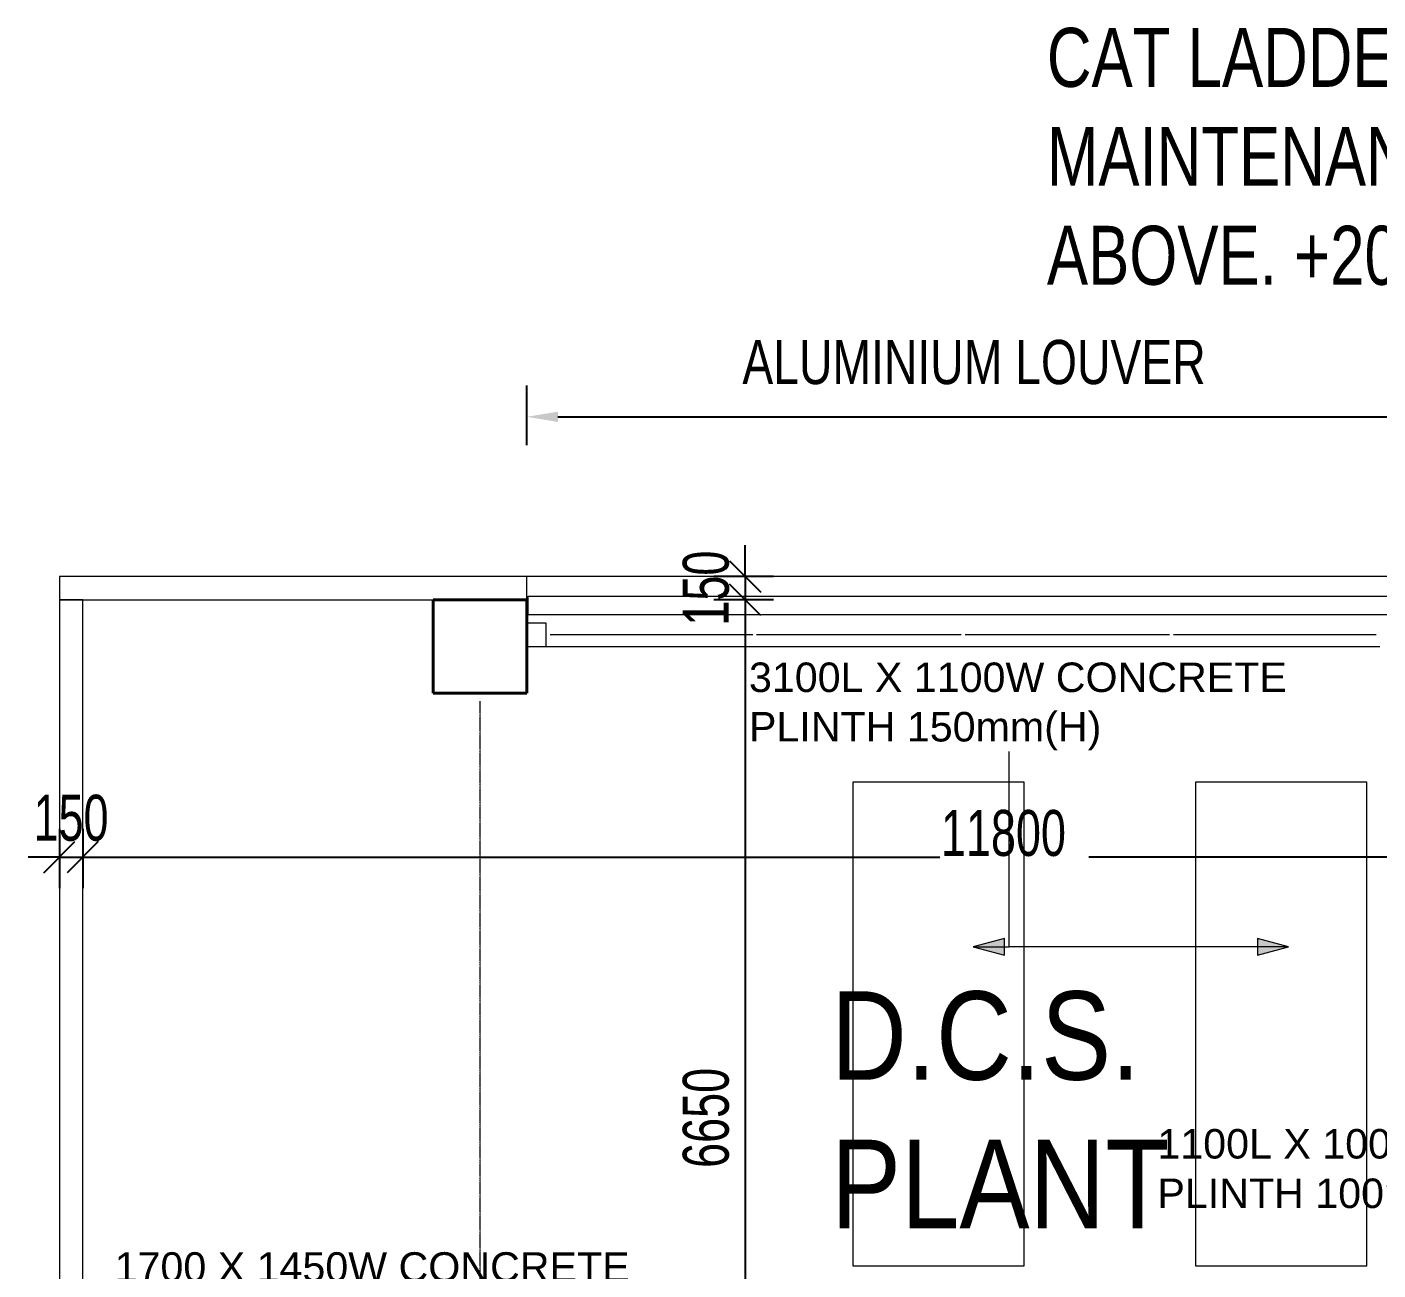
# Model space of a CAD drawing. Header units: millimetres. Extents: x 12827 to 109288, y -12264 to 68487.
# Drawn here: x 37432 to 46102, y 41256 to 49233 of the extents above; entities that cross this region are included whole.
import ezdxf

# ---------------------------------------------------------------- set-up
doc = ezdxf.new("R2010")
doc.units = ezdxf.units.MM
doc.linetypes.add('Grid Line__1_200_', pattern=[10.5, 6, -1.5, 1.5, -1.5])
for name, color, linetype, lineweight in [('A-ANNO-DIMS', 211, 'Continuous', 5), ('A-FLOR', 192, 'Continuous', 9), ('A-GLAZ', 151, 'Continuous', 9), ('A-GLAZ-CWMG', 51, 'Continuous', 20), ('A-WALL', 113, 'Continuous', 20), ('G-ANNO-TEXT', 231, 'Continuous', 5), ('S-COLS', 52, 'Continuous', 20), ('S-GRID', 1, 'Continuous', 5)]:
    doc.layers.add(name, color=color, linetype=linetype, lineweight=lineweight)
doc.styles.add('Arial_1', font='arial.ttf', dxfattribs={"width": 0.7, "height": 295.05988})
doc.styles.add('Swis721 BT_1', font='swiss.ttf', dxfattribs={"width": 0.85, "height": 567.642527})
doc.styles.add('Swis721 BT_7', font='swiss.ttf', dxfattribs={"width": 0.75, "height": 378.428351})
doc.styles.add('Swis721 BT_8', font='swiss.ttf', dxfattribs={"height": 189.214176})
doc.styles.add('Swis721 BT_9', font='swiss.ttf', dxfattribs={"width": 0.75, "height": 283.821263})
doc.dimstyles.new('DLN_1_5mm', dxfattribs={"dimscale": 304.8, "dimtxt": 300, "dimasz": 0.656168, "dimexe": 0.656168, "dimexo": 0.0625, "dimgap": 0.656168, "dimtad": 1, "dimdec": 0, "dimzin": 0, "dimdsep": 46, "dimtxsty": 'Swis721 BT_9', "dimsah": 1, "dimcen": 0.09, "dimadec": 0, "dimazin": 0, "dimtfac": 1, "dimtdec": 4, "dimtix": 1, "dimtmove": 0, "dimatfit": 3, "dimfxl": 0.656168, "dimfxlon": 1, "dimtvp": 1, "dimtolj": 1, "dimtzin": 0, "dimarcsym": 2})
doc.dimstyles.new('Linear_-_1_5mm_Arial', dxfattribs={"dimscale": 304.8, "dimtxt": 300, "dimasz": 0.656168, "dimexe": 0.656168, "dimexo": 0.0625, "dimgap": 0.328084, "dimtad": 1, "dimdec": 0, "dimzin": 0, "dimdsep": 46, "dimtxsty": 'Arial_1', "dimblk1": 'OBLIQUE', "dimblk2": 'OBLIQUE', "dimsah": 1, "dimcen": 0.09, "dimadec": 0, "dimazin": 0, "dimtfac": 1, "dimtdec": 4, "dimtix": 1, "dimtmove": 0, "dimatfit": 3, "dimfxl": 0.656168, "dimfxlon": 1, "dimtvp": 1, "dimtolj": 1, "dimtzin": 0, "dimarcsym": 2})
doc.dimstyles.new('Linear_-_1_5mm_Arial_1', dxfattribs={"dimscale": 304.8, "dimtxt": 300, "dimasz": 0.656168, "dimexe": 0.656168, "dimexo": 0.0625, "dimgap": 0.328084, "dimtad": 1, "dimdec": 0, "dimzin": 0, "dimdsep": 46, "dimtxsty": 'Arial_1', "dimblk1": 'OBLIQUE', "dimblk2": 'OBLIQUE', "dimsah": 1, "dimcen": 0.09, "dimadec": 0, "dimazin": 0, "dimtfac": 1, "dimtdec": 4, "dimtix": 1, "dimtmove": 2, "dimatfit": 3, "dimfxl": 0.656168, "dimfxlon": 1, "dimtvp": 1, "dimtolj": 1, "dimtzin": 0, "dimarcsym": 2})

# ---------------------------------------------------------------- blocks, each defined once
blk = doc.blocks.new('DLN_Louvre - 1337_5x2550 _WH_ ML09-18915334-Copy of 2_F')
at = {"layer": 'A-GLAZ'}
blk.add_line((-650, 0), (650, 0), dxfattribs=at)
blk = doc.blocks.new('DLN_Louvre - 1337_5x2550 _WH_ ML09 3-18917324-Copy of 2_F')
at = {"layer": 'A-GLAZ'}
blk.add_line((-656.25, 0), (656.25, 0), dxfattribs=at)
blk = doc.blocks.new('Rectangular Mullion - DLN_40 x 120mm _WD_-15980745-Copy of 2_F')
at = {"layer": 'A-GLAZ-CWMG'}
for p, q in [((40647.3, 45460), (40647.3, 45580)), ((40647.3, 45580), (46371.3, 45580)), ((46371.3, 45580), (46371.3, 45460)), ((46371.3, 45460), (40647.3, 45460))]:
    blk.add_line(p, q, dxfattribs=at)
blk = doc.blocks.new('DLN_Louvre - 1337_5x2550 _WH_ ML09 2-18916622-Copy of 2_F')
at = {"layer": 'A-GLAZ', "lineweight": 20}
blk.add_line((-650, 0), (650, 0), dxfattribs=at)
blk = doc.blocks.new('_Oblique')
at = {"color": 0, "linetype": 'ByBlock', "lineweight": -2}
blk.add_line((-0.5, -0.5), (0.5, 0.5), dxfattribs=at)
blk = doc.blocks.new('DIMBLOCK21-Copy of 2_F')
at = {"layer": 'A-ANNO-DIMS', "color": 0, "lineweight": -2, "transparency": 16777216}
for p, q in [((37639.3, 44087), (37639.3, 43706)), ((37789.3, 44087), (37789.3, 43706)), ((37639.3, 43906), (37439.3, 43906)), ((37639.3, 43906), (37789.3, 43906)), ((37789.3, 43906), (37989.3, 43906))]:
    blk.add_line(p, q, dxfattribs=at)
at = {"layer": 'Defpoints', "color": 0, "transparency": 16777216}
for p in [(37639.3, 44106), (37789.3, 44106), (37789.3, 43906)]:
    blk.add_point(p, dxfattribs=at)
at = {"layer": 'A-ANNO-DIMS', "color": 0, "lineweight": -2, "transparency": 16777216, "xscale": 200, "yscale": 200, "zscale": 200}
blk.add_blockref('_Oblique', (37639.3, 43906), dxfattribs=at)
at = {"layer": 'A-ANNO-DIMS', "color": 0, "lineweight": -2, "transparency": 16777216, "xscale": 200, "yscale": 200, "zscale": 200, "rotation": 180}
blk.add_blockref('_Oblique', (37789.3, 43906), dxfattribs=at)
at = {"layer": 'A-ANNO-DIMS', "color": 0, "transparency": 16777216, "insert": (37714.3, 44156.7), "char_height": 295.06, "width": 564.923, "attachment_point": 5, "style": 'Arial_1'}
blk.add_mtext('\\A1;150', dxfattribs=at)
blk = doc.blocks.new('DIMBLOCK22-Copy of 2_F')
at = {"layer": 'A-ANNO-DIMS', "color": 0, "lineweight": -2, "transparency": 16777216}
for p, q in [((37789.3, 44087), (37789.3, 43706)), ((49589.3, 44087), (49589.3, 43706)), ((37789.3, 43906), (43289.2, 43906)), ((49589.3, 43906), (44246.3, 43906))]:
    blk.add_line(p, q, dxfattribs=at)
at = {"layer": 'Defpoints', "color": 0, "transparency": 16777216}
for p in [(37789.3, 44106), (49589.3, 44106), (49589.3, 43906)]:
    blk.add_point(p, dxfattribs=at)
at = {"layer": 'A-ANNO-DIMS', "color": 0, "lineweight": -2, "transparency": 16777216, "xscale": 200, "yscale": 200, "zscale": 200, "rotation": 180}
blk.add_blockref('_Oblique', (37789.3, 43906), dxfattribs=at)
at = {"layer": 'A-ANNO-DIMS', "color": 0, "lineweight": -2, "transparency": 16777216, "xscale": 200, "yscale": 200, "zscale": 200}
blk.add_blockref('_Oblique', (49589.3, 43906), dxfattribs=at)
at = {"layer": 'A-ANNO-DIMS', "color": 0, "transparency": 16777216, "insert": (43297, 44208.8), "char_height": 295.06, "width": 941.538, "attachment_point": 1, "line_spacing_factor": 0.938532, "style": 'Arial_1'}
blk.add_mtext('\\A1;11800', dxfattribs=at)
blk = doc.blocks.new('DIMBLOCK30-Copy of 2_F')
at = {"layer": 'A-ANNO-DIMS', "color": 0, "lineweight": -2, "transparency": 16777216}
for p, q in [((42040.6, 45707.5), (42040.6, 45907.5)), ((42221.5, 45707.5), (41840.6, 45707.5)), ((42040.6, 45707.5), (42040.6, 45557.5)), ((42221.5, 45557.5), (41840.6, 45557.5)), ((42040.6, 45557.5), (42040.6, 45357.5))]:
    blk.add_line(p, q, dxfattribs=at)
at = {"layer": 'Defpoints', "color": 0, "transparency": 16777216}
for p in [(42240.6, 45707.5), (42040.6, 45557.5), (42240.6, 45557.5)]:
    blk.add_point(p, dxfattribs=at)
at = {"layer": 'A-ANNO-DIMS', "color": 0, "lineweight": -2, "transparency": 16777216, "xscale": 200, "yscale": 200, "zscale": 200}
for p, rotation in [((42040.6, 45707.5), 270), ((42040.6, 45557.5), 90)]:
    blk.add_blockref('_Oblique', p, dxfattribs=dict(at, rotation=rotation))
at = {"layer": 'A-ANNO-DIMS', "color": 0, "transparency": 16777216, "insert": (41789.9, 45632.5), "char_height": 295.06, "width": 564.923, "attachment_point": 5, "rotation": 90, "style": 'Arial_1'}
blk.add_mtext('\\A1;150', dxfattribs=at)
blk = doc.blocks.new('DIMBLOCK31-Copy of 2_F')
at = {"layer": 'A-ANNO-DIMS', "color": 0, "lineweight": -2, "transparency": 16777216}
for p, q in [((42221.5, 45557.5), (41840.6, 45557.5)), ((42040.6, 45557.5), (42040.6, 38907.5)), ((42221.5, 38907.5), (41840.6, 38907.5))]:
    blk.add_line(p, q, dxfattribs=at)
at = {"layer": 'Defpoints', "color": 0, "transparency": 16777216}
for p in [(42240.6, 45557.5), (42040.6, 38907.5), (42240.6, 38907.5)]:
    blk.add_point(p, dxfattribs=at)
at = {"layer": 'A-ANNO-DIMS', "color": 0, "lineweight": -2, "transparency": 16777216, "xscale": 200, "yscale": 200, "zscale": 200}
for p, rotation in [((42040.6, 45557.5), 90), ((42040.6, 38907.5), 270)]:
    blk.add_blockref('_Oblique', p, dxfattribs=dict(at, rotation=rotation))
at = {"layer": 'A-ANNO-DIMS', "color": 0, "transparency": 16777216, "insert": (41789.9, 42232.5), "char_height": 295.06, "width": 753.231, "attachment_point": 5, "rotation": 90, "style": 'Arial_1'}
blk.add_mtext('\\A1;6650', dxfattribs=at)
blk = doc.blocks.new('DIMBLOCK135-Copy of 2_F')
at = {"layer": 'A-ANNO-DIMS', "color": 0, "lineweight": -2, "transparency": 16777216}
for p, q in [((40639.3, 46550.9), (40639.3, 46931.8)), ((46379.3, 46550.9), (46379.3, 46931.8)), ((40839.3, 46731.8), (46179.3, 46731.8))]:
    blk.add_line(p, q, dxfattribs=at)
at = {"layer": 'A-ANNO-DIMS', "color": 0, "transparency": 16777216}
for points in [[(40839.3, 46765.2), (40839.3, 46698.5), (40639.3, 46731.8)], [(46179.3, 46765.2), (46179.3, 46698.5), (46379.3, 46731.8)]]:
    blk.add_solid(points, dxfattribs=at)
at = {"layer": 'Defpoints', "color": 0, "transparency": 16777216}
for p in [(46379.3, 46731.8), (40639.3, 46531.8), (46379.3, 46531.8)]:
    blk.add_point(p, dxfattribs=at)
at = {"layer": 'A-ANNO-DIMS', "color": 0, "transparency": 16777216, "insert": (43509.3, 47081.4), "char_height": 283.821, "width": 3360, "attachment_point": 5, "style": 'Swis721 BT_9'}
blk.add_mtext('\\A1;ALUMINIUM LOUVER', dxfattribs=at)

msp = doc.modelspace()

# ---------------------------------------------------------------- hatches: boundary and pattern name
at = {"layer": 'G-ANNO-TEXT'}
for points in [[(43504.10859, 43329.41989), (43704.10859, 43275.83005), (43704.10859, 43383.00973)], [(45528.58838, 43329.41989), (45328.58838, 43383.00973), (45328.58838, 43275.83005)]]:
    msp.add_hatch(color=130, dxfattribs=at).paths.add_polyline_path(points, flags=0)

# ---------------------------------------------------------------- linework, layer by layer
at = {"layer": 'A-FLOR', "lineweight": 20}
for p, q in [((40647.29296, 45557.48547), (40639.29296, 45557.48547)), ((40764.29296, 45257.48546), (46114.29296, 45257.48546))]:
    msp.add_line(p, q, dxfattribs=at)
at = {"layer": 'A-FLOR'}
for p, q in [((43831.29335, 44387.48547), (42731.29335, 44387.48547)), ((42731.29335, 44387.48547), (42731.29335, 41282.4857)), ((43831.29335, 41282.4857), (43831.29335, 44387.48547)), ((46031.29335, 44387.48547), (44931.29335, 44387.48547)), ((44931.29335, 44387.48547), (44931.29335, 41282.4857)), ((46031.29335, 41282.4857), (46031.29335, 44387.48547)), ((42731.29335, 41282.4857), (43831.29335, 41282.4857)), ((44931.29335, 41282.4857), (46031.29335, 41282.4857))]:
    msp.add_line(p, q, dxfattribs=at)
at = {"layer": 'A-WALL'}
for p, q in [((63139.29296, 45707.48546), (37639.29302, 45707.48546)), ((37639.29302, 45707.48546), (37639.29302, 37207.48546)), ((40639.29296, 45557.48546), (40639.29296, 45707.48546)), ((37789.29302, 45557.48547), (37639.29302, 45557.48547)), ((37639.29302, 45557.48546), (40647.29296, 45557.48546)), ((37789.29302, 37207.48546), (37789.29302, 45557.48547)), ((40764.29296, 45407.48547), (40639.29296, 45407.48547)), ((40639.29296, 45407.48547), (40639.29296, 45257.48547)), ((40764.29296, 45257.48547), (40764.29296, 45407.48547)), ((40639.29296, 45257.48547), (40764.29296, 45257.48547))]:
    msp.add_line(p, q, dxfattribs=at)
at = {"layer": 'G-ANNO-TEXT', "color": 130}
for p, q in [((43735.09377, 43329.41989), (43735.09377, 44584.74666)), ((43735.09377, 43329.41989), (43735.09377, 44584.74666)), ((43704.10859, 43383.00973), (43504.10859, 43329.41989)), ((43704.10859, 43275.83005), (43704.10859, 43383.00973)), ((45528.58838, 43329.41989), (45328.58838, 43383.00973)), ((45328.58838, 43383.00973), (45328.58838, 43275.83005)), ((43504.10859, 43329.41989), (43704.10859, 43275.83005)), ((43504.10859, 43329.41989), (43735.09377, 43329.41989)), ((45528.58838, 43329.41989), (43735.09377, 43329.41989)), ((45328.58838, 43275.83005), (45528.58838, 43329.41989))]:
    msp.add_line(p, q, dxfattribs=at)
at = {"layer": 'S-COLS', "color": 250, "lineweight": 40}
for p, q in [((40639.29296, 45557.48546), (40039.29296, 45557.48546)), ((40039.29296, 45557.48546), (40039.29296, 44957.48546)), ((40639.29296, 44957.48546), (40639.29296, 45557.48546)), ((40039.29296, 44957.48546), (40639.29296, 44957.48546))]:
    msp.add_line(p, q, dxfattribs=at)
at = {"layer": 'S-GRID', "linetype": 'Grid Line__1_200_'}
msp.add_line((40339.29296, 39907.48546), (40339.29296, 44907.48546), dxfattribs=at)

# ---------------------------------------------------------------- block references
at = {"layer": 'A-GLAZ', "rotation": 180}
for name, p in [('DLN_Louvre - 1337_5x2550 _WH_ ML09-18915334-Copy of 2_F', (41439.29296, 45332.48547)), ('DLN_Louvre - 1337_5x2550 _WH_ ML09 3-18917324-Copy of 2_F', (42770.54296, 45332.48547)), ('DLN_Louvre - 1337_5x2550 _WH_ ML09 3-18917324-Copy of 2_F', (44108.04296, 45332.48547))]:
    msp.add_blockref(name, p, dxfattribs=at)
at = {"layer": 'A-GLAZ', "lineweight": 20, "rotation": 180}
msp.add_blockref('DLN_Louvre - 1337_5x2550 _WH_ ML09 2-18916622-Copy of 2_F', (45439.29296, 45332.48547), dxfattribs=at)
at = {"layer": 'A-GLAZ-CWMG'}
msp.add_blockref('Rectangular Mullion - DLN_40 x 120mm _WD_-15980745-Copy of 2_F', (0, 0), dxfattribs=at)

# ---------------------------------------------------------------- texts
at = {"layer": 'G-ANNO-TEXT', "color": 7, "attachment_point": 1, "line_spacing_factor": 1.00667}
for s, insert, char_height, width, style in [('CAT LADDER\\PMAINTENANCE PLATFORM\\PABOVE. +20.35', (43977.04715, 49227.74781), 378.4283513, 5947.2, 'Swis721 BT_7'), ('3100L X 1100W CONCRETE\\PPLINTH 150mm(H)', (42065.09377, 45154.91321), 189.2141757, 4008, 'Swis721 BT_8'), ('D.C.S.\\PPLANT\\PROOM', (42591.4654, 43044.77656), 567.642527, 2498.4, 'Swis721 BT_1'), ('1100L X 100W CONCRETE\\PPLINTH 100mm(H)', (44686.1995, 42160.82307), 189.2141757, 3835.2, 'Swis721 BT_8'), ('1700 X 1450W CONCRETE\\PPLINTH 300mm(H)', (37994.17838, 41370.28655), 189.2141757, 3837.6, 'Swis721 BT_8')]:
    msp.add_mtext(s, dxfattribs=dict(at, insert=insert, char_height=char_height, width=width, style=style))

# ---------------------------------------------------------------- dimensions: what is measured, and where the dimension line sits
at = {"layer": 'A-ANNO-DIMS'}
dim = msp.add_linear_dim(base=(46379.29296, 46731.84855), p1=(40639.29296, 46531.84855), p2=(46379.29296, 46531.84855), text='ALUMINIUM LOUVER', dimstyle='DLN_1_5mm', override={"dimpost": '<>', "dimfxl": 5740}, dxfattribs=at)
dim.commit()
dim.dimension.update_dxf_attribs({"geometry": 'DIMBLOCK135-Copy of 2_F', "text_midpoint": (43509.29296, 47081.37013)})
for base, p1, p2, override, picture, middle in [((42040.57916, 45557.48546), (42240.57916, 45707.48546), (42240.57916, 45557.48546), {"dimpost": '<>', "dimfxl": 150}, 'DIMBLOCK30-Copy of 2_F', (41789.92955, 45632.48546)), ((42040.57916, 38907.48546), (42240.57916, 45557.48546), (42240.57916, 38907.48546), {"dimpost": '<>', "dimfxl": 6650}, 'DIMBLOCK31-Copy of 2_F', (41789.92955, 42232.48546))]:
    dim = msp.add_linear_dim(base=base, p1=p1, p2=p2, angle=90, dimstyle='Linear_-_1_5mm_Arial', override=override, dxfattribs=at)
    dim.commit()
    dim.dimension.update_dxf_attribs({"geometry": picture, "text_midpoint": middle})
dim = msp.add_linear_dim(base=(37789.29302, 43906.04987), p1=(37639.29302, 44106.04987), p2=(37789.29302, 44106.04987), dimstyle='Linear_-_1_5mm_Arial', override={"dimpost": '<>', "dimfxl": 150}, dxfattribs=at)
dim.commit()
dim.dimension.update_dxf_attribs({"geometry": 'DIMBLOCK21-Copy of 2_F', "text_midpoint": (37714.29302, 44156.69947)})
dim = msp.add_linear_dim(base=(49589.29296, 43906.04987), p1=(37789.29302, 44106.04987), p2=(49589.29296, 44106.04987), dimstyle='Linear_-_1_5mm_Arial_1', override={"dimpost": '<>', "dimfxl": 11799.999943}, dxfattribs=at)
dim.commit()
dim.dimension.update_dxf_attribs({"geometry": 'DIMBLOCK22-Copy of 2_F', "text_midpoint": (43767.75453, 44012.11747), "dimtype": 160})

doc.saveas('drawing.dxf')
